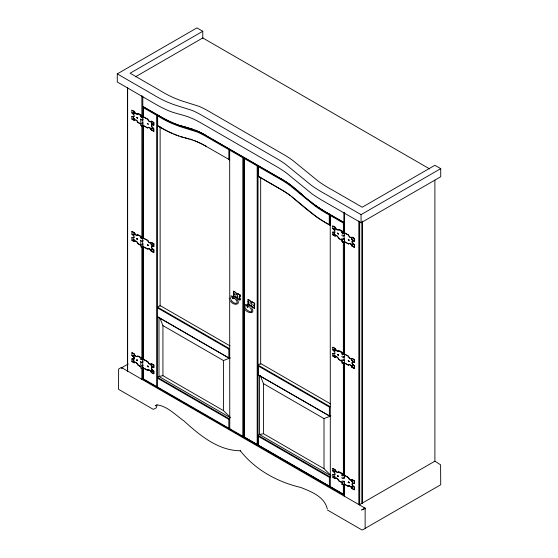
<?xml version="1.0" encoding="UTF-8"?>
<svg xmlns="http://www.w3.org/2000/svg" width="558" height="558" viewBox="0 0 558 558"><rect width="100%" height="100%" fill="white"/><g stroke="black" fill="none" stroke-linecap="round" stroke-linejoin="round"><path stroke-width="0.84" d="M157.168 404.955L156.338 407.856L153.29 409.363L118.568 389.317L118.617 369.054L121.344 367.45L365.127 508.192L365.127 528.538L362.072 530.037L327.358 509.963M142.89 122.544L143.015 123.234L142.346 123.506L140.797 122.934L140.818 118.903M141.216 125.229L141.348 125.962M142.813 125.515L142.241 126.15M142.89 243.783L143.015 244.474L142.346 244.753L140.797 244.174L140.818 240.149M142.813 237.799C142.862 239.354 139.765 237.736 141.593 237.227M142.89 365.03L143.106 365.56L142.625 365.943L140.797 365.42L140.818 361.389M141.028 367.938L141.551 368.545M142.806 368.308L142.646 367.736M230.391 298.014L230.517 298.711M343.881 232.951L343.721 232.379M343.965 235.12C345.025 236.885 340.401 235.853 342.284 234.765M344.188 235.469L344.091 239.319L342.235 239.347L341.803 238.664L342.284 238.28M342.096 353.953L342.291 353.423M343.888 363.021L343.316 363.481M343.965 356.36C345.025 358.124 340.401 357.099 342.284 356.011M344.188 356.715L344.091 360.566L342.235 360.594L341.803 359.91L342.284 359.526M343.888 475.13L343.086 475.765L342.096 475.018M343.888 484.086L343.693 484.616M290.272 184.886A99.708 57.565 60 0 0 281.358 179.09L244.034 157.537L244.034 436.928L344.223 494.772L344.112 483.925M121.4 367.806L121.923 367.834M151.281 122.962L152.174 123.688L151.483 122.851L151.351 123.604L152.027 123.737L151.392 122.865M334.605 232.442L332.791 232.093L332.791 234.73L335.079 236.104L335.776 235.364L336.544 235.49M335.079 236.104L335.504 235.476M338.511 229.415C348.813 236.487 340.457 228.145 338.281 229.938M338.706 229.31C337.813 231.186 335.135 228.843 335.079 227.357L332.791 225.983L335.274 227.252L336.544 229.289L338.204 229.938M334.605 353.688L332.791 353.34L332.791 355.976L335.079 357.343L335.776 356.611L336.544 356.729M335.079 357.343L335.504 356.722M338.511 350.661C348.813 357.727 340.457 349.392 338.281 351.177M338.706 350.55C337.813 352.426 335.135 350.082 335.079 348.604L332.791 347.229L335.274 348.492L336.544 350.529L338.204 351.184M334.13 474.928L332.791 474.579L332.791 477.216L335.079 478.59C335.916 476.881 338.483 479.287 338.511 480.647L342.633 483.116M335.079 478.59L335.504 477.962M342.103 475.06C345.855 474.935 338.811 470.687 338.281 472.424M338.706 471.796C337.813 473.672 335.135 471.329 335.079 469.843L332.791 468.469L335.274 469.738L336.544 471.775L338.204 472.424M134.094 116.545L131.883 116.364L131.883 119L134.22 120.347L134.638 119.712M134.22 120.347L134.464 119.928M137.714 113.581C146.496 119.649 138.733 111.893 137.484 114.104M137.91 113.469C137.024 115.353 134.283 113.065 134.22 111.558L131.883 110.212L131.883 112.849L133.536 114.313L134.22 115.952L133.536 116.803L131.883 116.364M134.011 234.751L133.16 233.99L133.794 234.841L134.08 234.234L133.285 234.018L133.892 234.841M134.094 237.785L131.883 237.603L131.883 240.24L134.22 241.586C135.057 239.87 137.68 242.228 137.714 243.609L141.021 245.52M134.22 241.586C135.134 239.731 137.819 241.977 137.91 243.497L141.209 245.408M137.659 235.127C140.665 235.309 145.694 239.696 137.714 234.82M137.91 234.716L137.847 235.023C136.48 236.285 134.415 234.248 134.22 232.805L131.883 231.458L131.883 234.095L133.536 235.56L134.22 237.199L133.536 238.043L131.883 237.603M134.136 358.85L133.906 357.378L131.883 355.334L131.883 352.698L134.408 353.939C134.45 355.32 137.066 357.678 137.91 355.955L141.871 358.25L137.714 356.067C136.877 357.783 134.262 355.432 134.22 354.044L131.883 352.698M133.725 359.178L131.883 358.85L131.883 361.486L134.22 362.833L134.638 362.198M134.22 362.833L134.464 362.414M137.512 360.649L136.661 359.889L137.296 360.74L137.484 360.022L136.801 359.84L137.394 360.74M234.248 294.422L233.349 293.02L233.537 291.15L237.464 293.92M235.448 294.931C236.153 293.264 239.159 296.982 236.913 296.633M239.263 296.563L240.066 298.084L239.877 299.953L239.877 298.195C237.415 296.444 241.196 297.058 240.066 294.924L237.736 293.578L237.422 293.968M237.736 293.578C236.139 295.203 235.176 290.718 233.349 291.262M248.812 302.834L247.905 301.425L248.094 299.562L250.43 300.908L251.365 302.15L252.293 301.983L254.629 303.329C255.752 305.463 251.979 304.856 254.441 306.6L254.441 308.358L254.629 306.495L253.82 304.975M250.005 303.343C250.947 301.529 253.799 305.986 251.177 304.891M252.293 301.983C250.695 303.615 249.733 299.123 247.905 299.667M343.686 238.643L344.384 239.047L344.384 241.684L348.352 243.972C349.015 242.249 351.303 243.979 351.805 245.088M348.352 243.972L348.771 243.344M352.53 240.756L354.372 241.084L354.372 238.447L352.035 237.101L351.617 237.729M352.119 241.084L352.349 242.549L354.372 244.599L354.372 247.229L351.847 245.994L350.55 243.972L348.862 243.337M343.686 359.889L344.384 360.294L344.384 362.93L348.352 365.218L348.771 364.583M348.352 365.218L348.597 364.799M353.019 361.996L354.372 362.323L354.372 359.687L352.035 358.341L351.617 358.975M352.035 358.341L351.338 359.087M352.579 366.208L351.721 365.448L352.363 366.299L352.551 365.581L351.868 365.399L352.53 366.264M343.686 481.129L344.384 481.533L344.384 484.17L348.352 486.457L349.05 485.718M348.352 486.457L348.771 485.83M351.791 479.999L352.035 479.587L354.372 480.933L354.372 483.57L352.53 483.242M352.035 479.587L351.617 480.215M148.135 127.405L147.898 127.935L142.722 125.271L147.717 128.047L148.421 127.294L149.223 127.398M151.978 124.818L153.841 125.125L153.841 122.495L151.462 121.17L151.044 121.811M151.462 121.17L151.399 121.477C150.053 122.746 147.919 120.772 147.717 119.3L142.722 116.524L147.898 119.189L148.791 120.828L150.939 121.811M151.546 125.152L151.783 126.617L153.841 128.64L153.841 131.235L151.281 130.028L149.963 128.019L148.24 127.405M147.961 248.868L142.722 246.517L147.717 249.286L148.421 248.533M151.978 246.064L153.841 246.371L153.841 243.734L151.462 242.416L151.044 243.051M151.462 242.416L151.399 242.723C150.053 243.986 147.919 242.019 147.717 240.547L142.722 237.771L142.715 358.641M147.961 370.114L142.722 367.757L147.717 370.533L148.135 369.891M151.978 367.304L153.841 367.61L153.841 364.981L151.462 363.656L151.044 364.297M151.462 363.656L151.399 363.962C150.053 365.232 147.919 363.258 147.717 361.786L142.06 358.675M141.028 116.489L141.216 116.092M142.806 116.685L141.774 117.159L141.021 116.448M140.818 125.055L141.551 126.059M142.806 125.648L142.011 125.975L141.076 125.543M141.028 237.729L141.823 237.401L142.757 237.834M140.818 246.294L141.551 247.299M141.028 358.975L141.39 358.682M140.818 367.541L141.348 368.447M142.806 368.134L142.241 368.636M342.103 232.574C344.537 231.221 343.484 234.772 342.096 232.533M343.881 354.016L343.086 354.351L342.152 353.911M343.881 362.979L342.626 363.216L342.291 362.386M343.881 475.263C343.414 476.26 341.133 474.921 342.668 474.558M344.174 484.281L343.519 484.686M142.339 379.573L142.715 379.001L344.509 495.504L344.126 496.076M334.772 232.407L334.772 230.649L332.791 228.585L332.791 225.983M334.772 353.646L334.772 351.889L332.791 349.824L332.791 347.229M133.906 359.136L134.325 357.831M235.713 297.365C237.506 296.73 237.875 300.295 239.877 299.953M235.992 297.142L235.309 297.798M248.715 302.945L248.903 302.136L247.905 301.425M250.27 305.77L250.702 305.484M250.556 305.547L250.291 306.126L249.586 306.126L249.586 304.431L247.696 305.519L247.696 307.221L246.943 306.74L246.943 305.135C249.531 304.487 248.129 303.154 248.275 304.961M352.349 240.791L351.931 242.102L354.184 244.704L354.184 247.34M352.349 362.037L352.349 363.795L354.372 365.839L354.372 368.475L351.847 367.234L350.55 365.218L348.862 364.583M352.349 483.277L352.349 485.035L354.372 487.085L354.372 489.715L351.847 488.48L350.55 486.457L348.862 485.823M151.783 124.859L151.358 126.178L153.659 128.752L153.659 131.346M151.783 246.106L151.783 247.864L153.841 249.886L153.841 252.481L151.281 251.274L149.495 248.966L147.954 248.763M151.783 367.345L151.783 369.103L153.841 371.126L153.841 373.72L151.281 372.514L149.963 370.505L148.24 369.891M121.414 367.924L128.207 363.983M141.097 116.371L142.485 116.35M142.743 116.803L141.076 116.58M142.618 247.285L142.646 246.49M141.216 358.578C140.142 359.952 143.929 360.001 142.485 358.655M342.291 232.184C341.594 232.916 343.323 233.425 343.812 232.895M342.291 241.147L342.424 242.053M342.291 241.321L342.263 241.76M343.812 241.858L342.424 241.879M342.291 353.605C341.447 354.686 344.67 354.93 343.721 353.619M342.291 483.633L342.096 484.156L342.849 484.518M153.659 125.243L153.841 122.495M151.281 130.028L153.841 131.235M142.722 237.771L147.898 240.435L148.791 242.067L150.939 243.058M153.659 246.483L153.841 243.734M151.281 251.274L151.225 250.368M153.659 252.593L153.841 249.886M142.715 379.538L142.722 359.01L147.898 361.675L148.791 363.314L150.939 364.297M153.659 367.729L153.841 364.981M151.281 372.514L153.841 373.72M153.659 373.839L153.841 371.126M202.777 31.269L130.105 73.224L159.365 90.117A135.036 77.967 60 0 0 173.643 97.734L180.618 100.524L199.213 106.39A99.708 57.565 60 0 1 208.12 110.889L283.862 154.615A99.708 57.565 60 0 1 292.776 160.411L318.339 181.266A135.036 77.967 60 0 0 332.617 190.139L362.219 207.234L434.891 165.28L440.722 168.649L440.722 176.753L361.061 222.747L323.18 200.95A127.908 73.851 60 0 1 311.901 193.772L286.4 172.959A106.425 61.443 60 0 0 276.901 166.779L201.096 123.018A106.425 61.443 60 0 0 191.596 118.226C183.373 114.516 174.194 113.665 166.096 109.591A127.908 73.851 60 0 1 154.817 103.739L117.278 82.005L117.278 73.893L196.939 27.9L202.777 31.269L202.777 38.565M135.434 76.823L202.777 37.944L429.618 168.907M131.883 110.212L134.408 111.454L135.706 113.469L137.394 114.104M131.883 112.849L134.094 114.788M131.883 119L134.408 120.235M134.45 119.824L136.424 120.347L137.91 122.258L137.394 121.03L135.706 119.712M131.883 231.458L134.408 232.693L136.159 235.023L137.673 235.239M131.883 234.095L134.094 236.027M131.883 240.24L134.408 241.481M157.482 307.081L229.68 348.757L228.836 349.057L157.572 307.918L157.482 307.081L160.132 305.554L230.07 345.932M117.278 73.893L152.376 94.156A135.036 77.967 60 0 0 166.654 101.765L173.629 104.562L192.217 110.428A99.708 57.565 60 0 1 201.131 114.927L276.866 158.653A99.708 57.565 60 0 1 285.78 164.45L311.343 185.305A135.036 77.967 60 0 0 325.621 194.177L361.061 214.642L440.722 168.649M233.349 293.02C235.978 294.073 232.421 294.38 233.349 296.179M234.395 298.084L232.832 298.669L232.379 298.328L232.379 296.73C234.974 296.082 233.565 294.75 233.711 296.556M131.883 355.334L134.094 357.273M233.139 298.816L233.139 297.114L235.023 296.026L235.888 297.372M344.572 235.427L344.572 232.791L348.541 235.078L349.413 236.725L351.163 237.736M237.548 293.689L240.066 294.924M237.548 298.607L237.464 297.839L236.564 297.142M344.384 232.895L348.541 235.078M131.883 361.486L134.408 362.721M351.847 237.206L354.372 238.447M134.729 362.198C137.861 362.533 137.659 366.655 141.209 366.648M247.905 304.591L247.905 302.834L248.561 302.896M351.847 245.994L354.372 247.229M247.696 307.221L248.959 306.488M252.104 302.094L254.629 303.329M250.514 305.596L252.293 306.9L250.898 305.484M157.482 377.361L229.68 419.044L228.836 419.344L157.572 378.205L157.482 377.361L159.469 376.218M157.175 404.683L155.194 405.826L156.038 405.359M258.117 374.857L330.224 416.401L258.117 374.857L258.033 365.058L260.677 363.53L330.615 403.908M344.572 356.667L344.572 354.03L348.541 356.325L349.413 357.971L351.163 358.975M344.384 354.142L348.541 356.325M344.384 362.93L348.541 365.106M351.847 358.452L354.372 359.687M351.847 367.234L354.372 368.475M354.184 368.587L354.372 365.839M258.117 445.145L258.033 435.345L260.014 434.201M344.572 477.913L344.572 475.276L348.541 477.564L349.838 479.587L351.526 480.222M344.384 475.381L348.541 477.564M344.384 484.17L348.541 486.353M351.847 479.692L354.372 480.933M351.847 488.48L354.372 489.715M354.184 489.826L354.372 487.085M362.505 221.094L362.505 502.974L362.079 502.946L362.079 221.938M359.289 504.83L434.891 461.18L440.597 464.828L440.722 484.756L365.127 528.405M361.633 510.026L365.127 508.192M361.765 509.866L365.127 508.331M332.791 228.585L334.967 230.545M332.791 234.73L335.274 235.999M335.581 235.476C338.72 235.915 338.511 240.059 342.138 240.114M332.791 349.824L334.967 351.784M332.791 355.976L335.274 357.239M335.581 356.715C337.36 356.053 339.473 361.249 338.204 358.062M334.409 475.039L335.002 474.607C335.644 472.731 329.45 467.562 334.967 473.031M332.791 477.216L335.274 478.485M338.511 480.647L342.138 482.6M240.589 450.773C218.122 450.718 199.743 435.247 183.959 420.948C175.826 415.138 167.386 406.475 157.977 405.024M141.39 116.022C138.865 117.452 145.24 117.773 142.283 116.078M142.443 126.108L143.106 125.71L142.89 125.18M141.39 237.269C138.872 238.517 144.899 239.194 142.485 237.415M142.443 247.354L143.106 246.95L142.89 246.42M342.459 232.114C339.948 233.363 345.974 234.046 343.561 232.261M342.284 240.916L341.796 241.475L342.626 242.144M343.519 242.2L344.174 241.795L343.965 241.265M141.39 358.508C138.872 359.959 145.226 360.217 142.283 358.564M142.443 368.594L143.106 368.196L142.674 367.513M342.459 353.353C339.948 354.602 345.974 355.286 343.561 353.5M342.284 362.156L341.796 362.721L342.424 363.293M343.519 363.446L344.112 362.686M342.459 474.6C339.948 476.051 346.302 476.309 343.358 474.656M342.284 477.25C340.401 478.339 345.025 479.371 343.965 477.606M342.284 480.766C340.401 481.854 345.025 482.886 343.965 481.115M342.284 483.402L341.796 483.96L342.424 484.539M343.519 484.511L343.833 484.128M151.602 124.971L152.16 124.706M147.954 370.01C149.446 369.257 151.218 370.958 151.462 372.402M351.338 237.847L351.805 237.624M348.959 240.4L348.227 239.549L348.862 240.4L349.05 239.682L348.366 239.501L349.05 240.289M352.161 240.903L354.372 241.084M234.346 294.429L233.349 294.422M230.733 297.114L231.793 296.94M244.488 304.703L246.329 304.368M134.094 359.031L131.883 358.85M134.45 362.309L135.706 362.198M352.719 361.884L351.931 362.435L351.931 363.342L354.184 365.95M348.583 364.695L349.413 364.472M351.805 480.11C350.305 480.836 348.59 479.106 348.352 477.676M334.967 232.302L332.791 232.093M334.967 353.542L332.791 353.34M334.967 474.788L332.791 474.579M159.902 318.116L162.936 325.6L223.465 360.545L230.419 357.852M260.147 375.415L263.481 383.646L324.01 418.598L330.964 415.898M244.034 157.537L244.125 158.381L257.189 165.921L258.033 165.621L258.117 166.458L280.974 179.655A98.738 57.007 60 0 1 289.804 185.395L315.382 206.258A135.866 78.441 60 0 0 327.358 213.881L329.269 214.935L330.113 214.621L330.113 225.16L327.344 223.709A133.857 77.283 60 0 1 315.542 216.204L306.356 209.138L291.757 196.667M156.638 115.325L157.482 115.025L157.572 387.161L156.638 386.624L156.638 115.325L143.573 107.778L143.49 106.941L157.482 115.025M243.672 157.405L206.348 135.852A99.708 57.565 60 0 0 197.434 131.36L178.846 125.487L171.871 122.697A135.036 77.967 60 0 1 157.593 115.081L157.684 115.938L159.595 117.096A135.866 78.441 60 0 0 171.571 123.311L178.602 126.122L197.148 131.974A98.738 57.007 60 0 1 205.979 136.431L228.836 149.621L229.68 149.321L229.763 150.165L242.828 157.705L243.672 157.405L243.672 436.788L242.828 436.391L242.828 157.705M344.223 222.761L330.224 214.684L330.315 215.521L343.379 223.067L344.223 222.761L344.223 233.223M258.117 365.895L329.38 407.04L330.224 406.74L258.033 365.058M258.117 436.182L329.38 477.327L330.224 477.027L258.033 435.345M158.995 317.6L158.995 376.49L162.936 375.68L223.465 410.625L230.001 417.007M259.54 375.653L259.54 434.543L263.481 433.726L324.01 468.671L330.545 475.06M141.209 116.043L141.593 115.987M142.241 247.396L142.625 247.334M342.284 232.128L342.668 232.072M343.693 242.179L343.316 242.242L343.379 353.5M141.209 358.529L141.593 358.473M342.284 353.374L342.668 353.319M343.693 484.672L343.316 484.728L343.379 494.367M296.912 190.132L306.586 198.627M142.346 126.143L141.732 126.108M342.563 232.079L343.477 232.205M343.421 242.235L342.5 242.109M342.563 353.319L343.477 353.444M343.421 363.474L342.8 363.439M142.346 368.629L141.432 368.51M342.563 474.565L343.477 474.691M343.421 484.721L342.5 484.595M351.526 237.736L349.65 237.213L348.352 235.19M230.866 295.963L231.765 295.963M248.756 302.896L247.905 302.834M246.35 305.345C239.787 307.27 257.377 317.551 249.858 307.416M351.526 358.975L349.65 358.452L348.352 356.429M352.53 361.996L354.372 362.323M329.269 214.921L329.269 224.769M142.046 247.396L141.16 247.138M142.011 368.461L141.076 368.029M180.374 125.724L190.306 128.48M178.114 124.964L188.632 127.998M185.019 137.889L190.529 139.354M152.655 124.706L153.841 125.125M188.855 138.872L180.597 136.605M239.605 296.507L240.066 296.682M232.379 296.73L233.139 297.114M254.162 304.912L254.629 305.087M246.943 305.135L247.696 305.519M349.413 485.711L351.805 487.573M142.06 116.015L142.674 116.238M183.373 137.491L178.337 135.838M189.769 128.277L193.724 129.63M189.992 139.151L192.224 139.898M171.648 122.362A135.036 77.967 60 0 1 157.37 114.753L157 114.627A134.129 77.443 60 0 0 171.187 122.188L173.991 123.374M191.485 128.828L195.46 130.3M191.708 139.702L193.947 140.504M315.493 205.504A134.129 77.443 60 0 0 329.68 214.321L330.071 214.46A135.036 77.967 60 0 1 315.786 205.581L308.818 200.322M175.826 124.113L178.623 125.159M178.846 136.033L173.74 134.066M184.796 127.015L185.361 127.224M193.445 140.316L195.684 141.174M173.517 123.192L176.321 124.301M176.544 135.182L171.411 133.062A133.857 77.283 60 0 1 159.609 126.945L157.593 125.627A135.036 77.967 60 0 0 162.371 128.452M194.972 130.112L197.211 131.025A99.708 57.565 60 0 1 206.125 135.524M195.195 140.986L197.434 141.899A99.708 57.565 60 0 1 206.348 146.398M121.86 367.764L122.279 367.987M153.841 246.371L152.16 245.952L151.281 246.922L151.978 248.547L153.659 249.998M149.223 248.638L149.684 248.854M153.841 367.61L152.16 367.192L151.281 368.161L151.978 369.794L153.659 371.237M343.358 232.17L343.749 232.33M142.283 237.324C143.831 238.05 141.314 238.81 141.021 237.687M343.358 353.409L343.749 353.57M343.358 353.584L343.888 354.058M342.235 363.23L342.626 363.391M342.235 484.47L342.626 484.63M228.836 358.02L229.68 358.424L157.482 316.742L228.836 358.02L228.836 349.057M349.838 364.583L351.163 365.483M354.372 483.57L352.719 483.13L351.847 484.086L352.53 485.725L354.184 487.19M336.544 477.976L338.476 479.747M151.281 121.281L153.659 122.607M151.281 242.528L153.659 243.846M152.055 251.491L153.841 252.481M151.281 363.767L153.659 365.092M157.37 114.753L142.806 106.432M329.68 214.321L344.718 222.921L343.874 222.516L343.874 212.277M280.604 189.197L258.033 176.168L280.988 189.504A100.677 58.13 60 0 1 289.986 195.356L315.835 216.288A135.036 77.967 60 0 0 324.742 222.112M343.686 235.127L344.384 235.532M138.565 122.641L141.209 124.162M345.235 241.956L348.541 243.867M137.714 122.369L141.021 124.274M343.686 356.374L344.384 356.778M238.322 298.837L240.066 299.841M252.879 307.242L254.629 308.253M252.104 307.012L254.441 308.358M343.686 477.613L344.384 478.018M158.995 376.49L230.44 417.74M259.54 434.543L330.985 475.786M137.714 364.855L141.021 366.759M244.034 436.928L344.223 494.772M143.49 367.61L143.49 378.945L243.672 436.788M338.511 238.161L342.633 240.631M339.39 359.708L341.454 360.942M338.511 359.401L342.633 361.877M338.511 471.901L343.833 475.165M364.193 507.654L365.127 508.896M149.684 127.608L151.462 129.916M136.159 362.414L137.91 364.744M336.99 235.706L338.706 238.057M336.99 356.953L337.848 357.643M141.188 246.915L142.241 247.215L142.646 246.671M343.561 474.746L343.888 475.304M313.164 203.816L315.835 205.742A135.036 77.967 60 0 0 330.113 214.614M290.809 185.158L302.122 194.77M292.022 186.184L289.937 184.649A100.677 58.13 60 0 0 280.939 178.797M310.855 202.073L313.491 204.047M291.708 185.96L293.766 187.523M311.169 202.289L304.075 196.542M293.459 187.314L295.482 188.897M306.537 198.467L308.86 200.482M295.196 188.702L298.851 191.764M150.144 249.154L150.939 249.935M301.885 194.609L304.34 196.716M249.586 304.431L250.451 305.777M234.402 298.209C241.098 304.145 233.865 305.407 230.859 299.534M300.455 193.089L302.073 194.609M240.261 450.738C255.39 469.92 277.305 481.924 300.755 487.448C311.28 491.71 324.219 496.474 327.281 508.75M236.187 298.467C242.493 304.731 233.404 306.523 230.468 300.895M343.965 238.629L344.188 238.984M142.646 116.287L142.813 116.727M142.89 119.028C143.727 120.284 140.944 120.305 140.721 119.238M142.646 125.25L142.813 125.689M343.965 359.875L344.188 360.231M342.263 363.181L342.096 362.735M142.89 240.275C143.727 241.523 140.944 241.544 140.721 240.484M342.263 484.421L342.096 483.981M142.89 361.514C143.727 362.77 140.944 362.791 140.721 361.724M143.49 378.945L143.573 367.778M351.526 365.902L351.805 366.334M251.616 307.876C256.541 315.256 245.597 313.073 244.362 308.26M142.757 359.08L142.011 359.505L141.021 358.934M351.979 366.752L352.035 367.129M351.979 487.999L352.035 488.369M229.199 297.853L229.345 298.774M338.643 480.166L338.706 480.543M434.891 180.171L434.891 461.18M362.316 222.077L362.316 503.267M362.275 221.826L362.275 502.835M361.061 214.642L361.061 222.747M359.673 221.861L359.673 504.795M358.822 220.94L358.822 504.746M354.184 238.552L354.184 241.189M354.184 359.798L354.184 362.435M354.184 481.038L354.184 483.674M344.593 212.724L344.593 233.614M344.593 241.454L344.593 354.623M344.593 363.328L344.593 475.632M344.593 484.337L344.593 496.529M344.509 213.107L344.509 233.132M344.509 240.965L344.509 354.135M344.509 362.846L344.509 476.016M344.509 483.849L344.509 496.041M344.223 241.07L344.223 354.407M344.223 363.125L344.223 475.59M343.379 223.067L343.379 232.63M343.379 363.063L343.379 475.235M332.791 468.469L332.791 471.071M330.224 214.684L330.315 486.827M329.38 407.04L329.38 416.003M329.38 477.327L329.38 486.283M324.01 418.598L324.01 468.671M263.481 383.646L263.481 433.726M260.677 177.151L260.677 364.276M258.117 166.458L258.117 176.3M258.033 165.621L258.033 445.005M257.189 165.921L257.189 444.607M254.441 303.44L254.441 305.198M244.125 158.381L244.125 437.06M239.877 295.036L239.877 296.793M235.023 296.026L235.023 297.721M229.68 149.321L229.763 297.344M229.68 299.025L229.763 428.844L228.836 428.307L228.836 419.344M228.836 149.621L228.836 159.462L229.68 159.867L205.965 146.259A100.677 58.13 60 0 0 196.967 141.725M223.465 360.545L223.465 410.625M162.936 325.6L162.936 375.68M160.132 126.568L160.132 306.168M157.593 115.088L157.684 125.78M143.573 107.778L143.573 116.476M143.573 125.173L143.573 238.217M143.573 246.043L143.573 359.952M143.49 106.941L143.49 116.531M143.49 125.25L143.49 237.715M143.49 246.434L143.49 358.899M142.806 96.185L142.715 237.638M141.871 95.683L141.871 116.573M141.871 126.15L141.871 237.582M141.871 247.159L141.871 358.592M141.871 368.168L141.871 379.489M127.642 87.467L127.642 371.272M127.552 87.85L127.552 371.656M121.344 367.45L121.344 367.98M281.358 189.636A99.708 57.565 60 0 1 288.507 194.177M289.093 194.589A99.708 57.565 60 0 1 290.272 195.426M330.113 225.16A135.036 77.967 60 0 1 325.342 222.468M171.871 133.243A135.036 77.967 60 0 1 162.964 128.779M196.744 130.844A100.677 58.13 60 0 1 205.742 135.385L281.309 178.93A99.708 57.565 60 0 1 290.223 184.726M333.97 233.865L334.828 234.604L333.97 233.865M334.165 233.753L335.023 234.493L334.165 233.753M333.97 355.104L334.828 355.844L333.97 355.104M334.165 355L335.023 355.739L334.165 355M333.97 476.351L334.828 477.09L333.97 476.351M334.165 476.239L335.023 476.985L334.2 476.176M151.099 244.32L151.985 245.039L151.099 244.32M151.281 244.209L152.174 244.927L151.281 244.209M151.099 365.56L151.985 366.285L151.099 365.56M151.281 365.448L152.174 366.174L151.281 365.448M133.111 112.807L133.969 113.567L133.111 112.807M133.299 112.695L134.157 113.455L133.299 112.695M133.111 118.08L133.969 118.84L133.16 118.017M133.299 117.968L134.157 118.728L133.299 117.968M136.612 117.459L137.463 118.219L136.661 117.403M136.801 117.354L137.659 118.115L136.801 117.354M133.111 239.319L133.969 240.079L133.111 239.319M133.299 239.215L134.157 239.968L133.299 239.215M136.612 238.705L137.463 239.466L136.612 238.705M136.801 238.594L137.659 239.354L136.801 238.594M133.111 355.293L133.969 356.053L133.111 355.293M133.299 355.181L134.157 355.941L133.299 355.181M133.111 360.566L133.969 361.326L133.16 360.503M133.299 360.454L134.157 361.214L133.348 360.398M351.68 238.991L352.53 239.752L351.68 238.991M351.868 238.887L352.719 239.647L351.868 238.887M351.68 244.264L352.53 245.025L351.68 244.264M351.868 244.153L352.719 244.913L351.91 244.097M348.178 360.852L349.029 361.612L348.178 360.852M348.366 360.74L349.224 361.5L348.366 360.74M351.68 360.238L352.53 360.998L351.68 360.238M351.868 360.126L352.719 360.887L351.91 360.07M348.178 482.091L349.029 482.851L348.178 482.091M348.366 481.986L349.224 482.747L348.366 481.986M351.68 481.477L352.53 482.238L351.721 481.421M351.868 481.373L352.719 482.133L351.868 481.373M351.68 486.75L352.53 487.511L351.68 486.75M351.868 486.639L352.719 487.399L351.868 486.639M333.977 228.599L334.807 229.373L333.977 228.599M334.172 228.494L335.002 229.268L334.172 228.494M333.977 349.845L334.807 350.619L333.977 349.845M334.172 349.733L335.002 350.515L334.221 349.678M333.977 471.085L334.807 471.859L333.977 471.085M334.172 470.98L335.002 471.754L334.172 470.98M151.106 128.298L152.02 128.996L151.106 128.298M151.288 128.187L152.201 128.884L151.288 128.187M151.106 249.538C151.776 251.519 152.822 248.861 151.106 249.538M151.288 249.426L152.076 250.214L151.232 249.454M151.106 370.784L152.02 371.482L151.106 370.784M151.288 370.672L152.201 371.37L151.288 370.672M337.423 233.251L338.281 234.004L337.423 233.251M337.618 233.146L338.476 233.9L337.618 233.146M337.423 354.497L338.281 355.251L337.423 354.497M337.618 354.386L338.476 355.146L337.618 354.386M337.423 475.737L338.281 476.49L337.423 475.737M337.618 475.632L338.476 476.386L337.618 475.632M147.549 123.681C148.163 125.585 149.286 123.576 147.549 123.681M147.549 244.927L148.442 245.666L147.549 244.927M147.737 244.816L148.63 245.548L147.737 244.816M147.549 366.167C148.121 368.147 149.335 365.581 147.549 366.167M147.737 366.055L148.491 366.864L147.696 366.097"/></g></svg>
